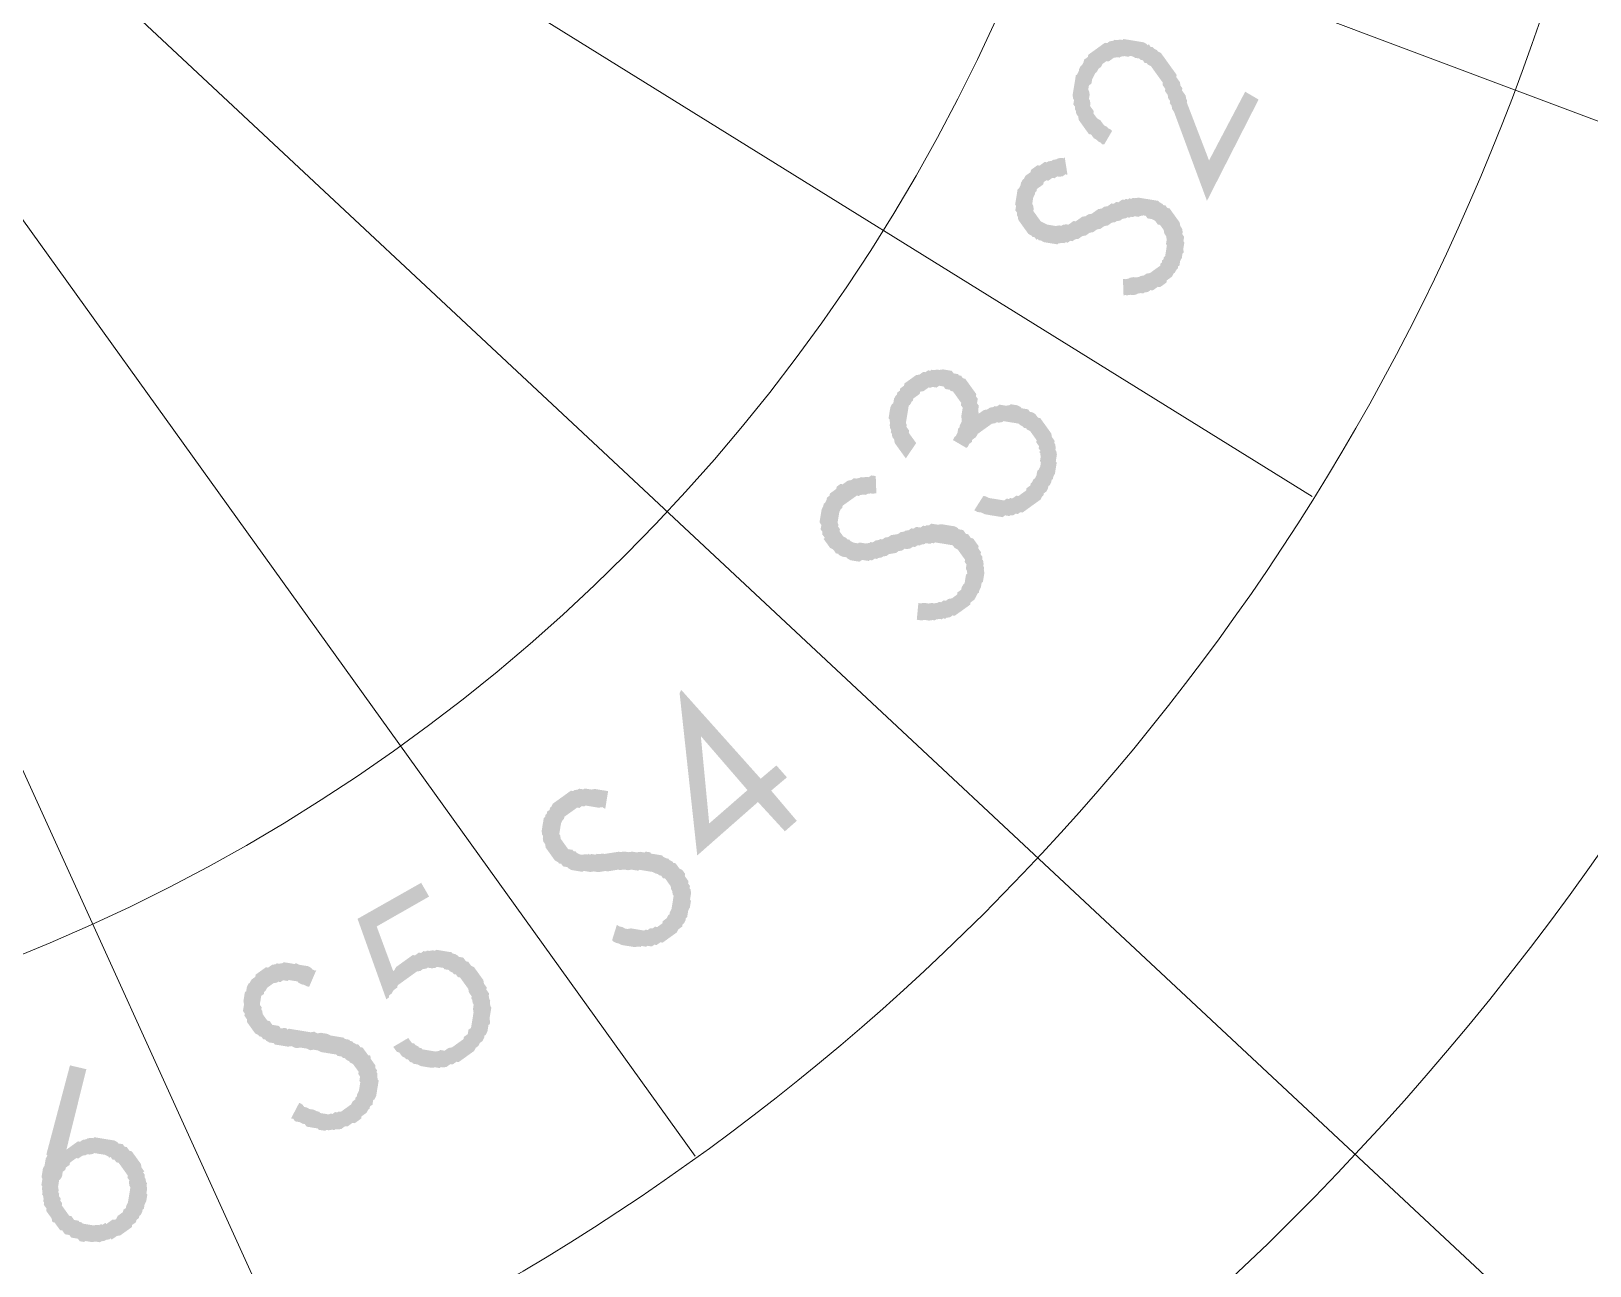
# Model space of a CAD drawing. Header units: millimetres. Extents: x -6808 to 215771, y -89660 to -16303.
# Drawn here: x 91598.6 to 91875.2, y -46553.1 to -46333.9 of the extents above; entities that cross this region are included whole.
import ezdxf

# ---------------------------------------------------------------- set-up
doc = ezdxf.new("R2010")
doc.units = ezdxf.units.MM
doc.layers.add('Ar-Wall Hatch', color=253, linetype='Continuous', lineweight=9)
doc.layers.add('PDF13_A+I ELE 3', color=7, linetype='Continuous', true_color=0xbababa)
doc.layers.add('PDF13_A+I WALL', color=7, linetype='Continuous', true_color=0xbababa)

# ---------------------------------------------------------------- blocks, each defined once
blk = doc.blocks.new('A$C5343052b')
at = {"layer": 'PDF13_A+I WALL', "true_color": 0xc7c8ca}
for points in [[(1117.4, 829.57), (1118.16, 826.25), (1117.75, 825.97), (1117.41, 826.04), (1116.67, 825.83), (1116.33, 825.9), (1115.58, 825.69), (1115.24, 825.76), (1114.56, 825.89), (1114.15, 825.62), (1113.82, 825.69), (1113.14, 825.82), (1112.8, 825.89), (1112.12, 826.02), (1111.78, 826.09), (1111.44, 826.16), (1110.76, 826.29), (1110.42, 826.36), (1109.81, 826.83), (1109.47, 826.9), (1109.13, 826.96), (1108.52, 827.43), (1108.18, 827.5), (1107.9, 827.91), (1107.22, 828.04), (1106.95, 828.45), (1106.68, 828.85), (1106.34, 828.92), (1105.73, 829.39), (1105.45, 829.8), (1105.18, 830.21), (1104.91, 830.61), (1104.64, 831.02), (1104.36, 831.43), (1104.09, 831.83), (1103.82, 832.24), (1103.54, 832.64), (1103.27, 833.05), (1103.34, 833.39), (1103.13, 834.14), (1102.86, 834.54), (1102.86, 834.54), (1102.65, 835.29), (1102.72, 835.63), (1102.51, 836.37), (1102.24, 836.78), (1102.31, 837.12), (1102.44, 837.8), (1102.17, 838.2), (1102.3, 838.88), (1102.37, 839.22), (1102.44, 839.56), (1102.57, 840.24), (1102.64, 840.58), (1102.77, 841.26), (1102.84, 841.6), (1102.9, 841.94), (1103.04, 842.62), (1103.44, 842.89), (1103.58, 843.57), (1103.58, 843.57), (1104.05, 844.18), (1104.12, 844.52), (1104.52, 844.8), (1105, 845.41), (1105.4, 845.68), (1105.47, 846.02), (1105.88, 846.29), (1106.28, 846.57), (1106.69, 846.84), (1107.09, 847.11), (1107.5, 847.38), (1107.91, 847.66), (1108.31, 847.93), (1108.72, 848.2), (1109.13, 848.48), (1109.87, 848.68), (1110.21, 848.61), (1110.28, 848.95), (1110.96, 848.82), (1111.36, 849.09), (1111.7, 849.03), (1112.45, 849.23), (1112.79, 849.17), (1113.53, 849.37), (1113.87, 849.31), (1114.21, 849.24), (1114.89, 849.11), (1115.23, 849.04), (1115.91, 848.91), (1116.25, 848.84), (1116.59, 848.77), (1116.93, 848.7), (1117.27, 848.64), (1117.61, 848.57), (1117.95, 848.5), (1118.29, 848.44), (1118.63, 848.37), (1119.31, 848.24), (1119.58, 847.83), (1119.92, 847.76), (1120.6, 847.63), (1120.94, 847.56), (1121.55, 847.09), (1122.23, 846.96), (1122.5, 846.55), (1123.18, 846.42), (1123.86, 846.28), (1124.47, 845.81), (1124.81, 845.74), (1125.08, 845.34), (1137.32, 839.41), (1132.79, 855.82), (1136.11, 856.57), (1143.04, 832.64), (1124.42, 841.94), (1123.74, 842.08), (1123.13, 842.55), (1122.45, 842.68), (1122.17, 843.09), (1121.49, 843.22), (1120.88, 843.7), (1120.54, 843.76), (1119.86, 843.9), (1119.59, 844.3), (1118.91, 844.44), (1118.57, 844.5), (1118.3, 844.91), (1117.62, 845.04), (1117.28, 845.11), (1116.94, 845.18), (1116.6, 845.24), (1116.26, 845.31), (1116.26, 845.31), (1115.58, 845.44), (1115.24, 845.51), (1114.9, 845.58), (1114.22, 845.71), (1113.88, 845.78), (1113.14, 845.57), (1112.8, 845.64), (1112.39, 845.36), (1111.71, 845.5), (1111.31, 845.23), (1110.97, 845.29), (1110.56, 845.02), (1110.16, 844.75), (1109.41, 844.54), (1109, 844.27), (1108.94, 843.93), (1108.53, 843.66), (1108.12, 843.38), (1107.65, 842.77), (1107.58, 842.43), (1107.18, 842.16), (1106.71, 841.55), (1106.71, 841.55), (1106.64, 841.21), (1106.5, 840.53), (1106.44, 840.19), (1106.03, 839.91), (1105.9, 839.24), (1105.83, 838.9), (1106.04, 838.15), (1105.97, 837.81), (1105.9, 837.47), (1106.11, 836.72), (1106.04, 836.39), (1106.25, 835.64), (1106.25, 835.64), (1106.46, 834.89), (1106.73, 834.49), (1107, 834.08), (1106.87, 833.4), (1107.14, 833), (1107.41, 832.59), (1107.75, 832.52), (1108.37, 832.05), (1108.64, 831.64), (1108.91, 831.24), (1109.25, 831.17), (1109.86, 830.7), (1110.14, 830.29), (1110.14, 830.29), (1110.48, 830.22), (1111.15, 830.09), (1111.49, 830.02), (1111.77, 829.62), (1112.45, 829.48), (1112.79, 829.42), (1113.12, 829.35), (1113.87, 829.56), (1114.21, 829.49), (1114.89, 829.36), (1115.23, 829.29), (1115.97, 829.5), (1116.31, 829.43), (1117.06, 829.63), (1117.4, 829.57)], [(1143.95, 804.95), (1141.29, 807.59), (1141.7, 807.86), (1142.17, 808.47), (1142.24, 808.81), (1142.71, 809.43), (1143.12, 809.7), (1143.59, 810.31), (1143.66, 810.65), (1144.13, 811.26), (1144.2, 811.6), (1144.27, 811.94), (1144.74, 812.55), (1144.81, 812.89), (1144.87, 813.23), (1144.94, 813.57), (1145.07, 814.25), (1145.14, 814.59), (1145.21, 814.93), (1145.27, 815.27), (1145, 815.68), (1145.07, 816.02), (1144.79, 816.42), (1144.86, 816.76), (1144.59, 817.17), (1144.65, 817.51), (1144.38, 817.92), (1144.11, 818.32), (1143.84, 818.73), (1143.56, 819.13), (1143.29, 819.54), (1142.95, 819.61), (1142.68, 820.01), (1142.41, 820.42), (1141.79, 820.89), (1141.45, 820.96), (1141.11, 821.03), (1140.5, 821.5), (1140.16, 821.57), (1139.48, 821.7), (1139.14, 821.77), (1138.74, 821.49), (1138.06, 821.63), (1137.72, 821.69), (1136.97, 821.49), (1136.97, 821.49), (1136.57, 821.21), (1136.16, 820.94), (1135.48, 821.08), (1135.07, 820.8), (1134.6, 820.19), (1134.53, 819.85), (1134.13, 819.58), (1133.72, 819.31), (1133.66, 818.97), (1133.25, 818.69), (1133.18, 818.35), (1132.78, 818.08), (1132.71, 817.74), (1132.24, 817.13), (1132.17, 816.79), (1132.1, 816.45), (1131.63, 815.84), (1131.56, 815.5), (1131.09, 814.89), (1131.02, 814.55), (1130.89, 813.87), (1130.42, 813.25), (1130.35, 812.91), (1130.22, 812.24), (1129.74, 811.62), (1129.74, 811.62), (1129.54, 810.6), (1129.07, 809.99), (1128.94, 809.31), (1128.87, 808.97), (1128.4, 808.36), (1128.26, 807.68), (1128.2, 807.34), (1127.72, 806.73), (1127.66, 806.39), (1127.59, 806.05), (1127.18, 805.78), (1127.12, 805.44), (1127.05, 805.1), (1126.64, 804.83), (1126.58, 804.49), (1126.58, 804.49), (1126.17, 804.21), (1125.7, 803.6), (1125.63, 803.26), (1125.22, 802.99), (1124.82, 802.72), (1124.41, 802.44), (1124.01, 802.17), (1123.6, 801.9), (1123.19, 801.63), (1122.45, 801.42), (1122.04, 801.15), (1121.7, 801.21), (1121.64, 800.87), (1120.96, 801.01), (1120.55, 800.73), (1120.21, 800.8), (1119.46, 800.6), (1119.12, 800.66), (1118.45, 800.8), (1118.11, 800.86), (1117.77, 800.93), (1117.09, 801.06), (1117.09, 801.06), (1116.41, 801.2), (1116.07, 801.26), (1115.73, 801.33), (1115.12, 801.8), (1114.78, 801.87), (1114.5, 802.28), (1113.83, 802.41), (1113.55, 802.82), (1113.28, 803.22), (1112.94, 803.29), (1112.67, 803.69), (1112.39, 804.1), (1112.12, 804.51), (1111.85, 804.91), (1111.58, 805.32), (1111.3, 805.73), (1111.03, 806.13), (1111.1, 806.47), (1110.89, 807.22), (1110.89, 807.22), (1110.62, 807.62), (1110.41, 808.37), (1110.48, 808.71), (1110.27, 809.46), (1110.34, 809.79), (1110.41, 810.13), (1110.54, 810.81), (1110.27, 811.22), (1110.4, 811.9), (1110.47, 812.24), (1110.47, 812.24), (1110.6, 812.92), (1111.01, 813.19), (1111.07, 813.53), (1111.14, 813.87), (1111.27, 814.55), (1111.68, 814.82), (1111.75, 815.16), (1112.22, 815.77), (1112.29, 816.11), (1112.76, 816.73), (1112.83, 817.06), (1113.3, 817.68), (1113.71, 817.95), (1113.77, 818.29), (1116.83, 815.92), (1116.43, 815.65), (1116.3, 814.97), (1115.82, 814.36), (1115.42, 814.09), (1115.28, 813.41), (1114.88, 813.14), (1114.81, 812.8), (1114.74, 812.46), (1114.68, 812.12), (1114.27, 811.84), (1114.2, 811.5), (1114.14, 811.16), (1114.41, 810.76), (1114.28, 810.08), (1114.21, 809.74), (1114.07, 809.06), (1114.35, 808.65), (1114.28, 808.31), (1114.55, 807.91), (1114.76, 807.16), (1115.03, 806.76), (1115.31, 806.35), (1115.58, 805.94), (1115.92, 805.88), (1116.53, 805.4), (1116.8, 805), (1116.8, 805), (1117.14, 804.93), (1117.82, 804.8), (1118.16, 804.73), (1118.5, 804.66), (1119.18, 804.53), (1119.52, 804.46), (1120.27, 804.67), (1120.27, 804.67), (1121.01, 804.88), (1121.42, 805.15), (1121.82, 805.42), (1122.23, 805.69), (1122.64, 805.97), (1122.64, 805.97), (1123.11, 806.58), (1123.52, 806.85), (1123.58, 807.19), (1124.06, 807.8), (1124.46, 808.08), (1124.53, 808.42), (1124.53, 808.42), (1124.6, 808.76), (1124.66, 809.1), (1124.73, 809.43), (1125.13, 809.71), (1125.2, 810.05), (1125.34, 810.73), (1125.47, 811.41), (1125.94, 812.02), (1126.08, 812.7), (1126.55, 813.31), (1126.68, 813.99), (1126.82, 814.67), (1126.88, 815.01), (1127.36, 815.62), (1127.49, 816.3), (1127.96, 816.91), (1128.03, 817.25), (1128.16, 817.93), (1128.57, 818.2), (1128.7, 818.88), (1129.11, 819.15), (1129.17, 819.49), (1129.31, 820.17), (1129.71, 820.45), (1129.78, 820.79), (1130.19, 821.06), (1130.25, 821.4), (1130.66, 821.67), (1130.73, 822.01), (1130.73, 822.01), (1131.13, 822.28), (1131.61, 822.9), (1132.01, 823.17), (1132.42, 823.44), (1132.83, 823.71), (1133.23, 823.99), (1133.64, 824.26), (1134.04, 824.53), (1134.45, 824.8), (1134.86, 825.08), (1135.26, 825.35), (1135.6, 825.28), (1136.35, 825.49), (1136.69, 825.42), (1137.09, 825.7), (1137.77, 825.56), (1138.18, 825.84), (1138.52, 825.77), (1139.2, 825.63), (1139.54, 825.57), (1140.22, 825.43), (1140.56, 825.37), (1141.24, 825.23), (1141.58, 825.17), (1141.92, 825.1), (1142.53, 824.63), (1142.87, 824.56), (1143.21, 824.49), (1143.82, 824.02), (1144.09, 823.62), (1144.77, 823.48), (1145.04, 823.08), (1145.32, 822.67), (1145.66, 822.6), (1145.93, 822.2), (1146.2, 821.79), (1146.47, 821.38), (1147.09, 820.91), (1147.02, 820.57), (1147.29, 820.16), (1147.57, 819.76), (1147.77, 819.01), (1148.04, 818.61), (1148.32, 818.2), (1148.25, 817.86), (1148.52, 817.45), (1148.46, 817.11), (1148.66, 816.37), (1148.6, 816.03), (1148.8, 815.28), (1148.74, 814.94), (1148.67, 814.6), (1148.53, 813.92), (1148.81, 813.52), (1148.67, 812.84), (1148.61, 812.5), (1148.47, 811.82), (1148.07, 811.55), (1148, 811.21), (1147.93, 810.87), (1147.8, 810.19), (1147.39, 809.92), (1147.33, 809.58), (1147.26, 809.24), (1146.79, 808.63), (1146.72, 808.29), (1146.31, 808.01), (1145.84, 807.4), (1145.78, 807.06), (1145.3, 806.45), (1144.9, 806.18), (1144.42, 805.56), (1144.02, 805.29), (1143.95, 804.95)], [(1132.86, 750.35), (1133.49, 746.35), (1132.81, 746.48), (1132.47, 746.55), (1131.79, 746.68), (1131.45, 746.75), (1130.77, 746.88), (1130.43, 746.95), (1129.75, 747.08), (1129.41, 747.15), (1128.8, 747.62), (1128.46, 747.69), (1128.12, 747.75), (1127.51, 748.23), (1127.17, 748.29), (1126.9, 748.7), (1126.56, 748.77), (1125.94, 749.24), (1125.94, 749.24), (1125.67, 749.65), (1125.06, 750.12), (1124.72, 750.19), (1124.45, 750.59), (1124.17, 751), (1123.9, 751.4), (1123.63, 751.81), (1123.36, 752.22), (1123.15, 752.96), (1123.22, 753.3), (1122.94, 753.71), (1122.67, 754.12), (1122.47, 754.86), (1122.53, 755.2), (1122.26, 755.61), (1122.39, 756.29), (1122.12, 756.69), (1122.25, 757.37), (1122.32, 757.71), (1122.05, 758.12), (1122.18, 758.8), (1122.25, 759.14), (1122.38, 759.81), (1122.45, 760.15), (1122.58, 760.83), (1122.65, 761.17), (1122.65, 761.17), (1123.12, 761.79), (1123.19, 762.12), (1123.32, 762.8), (1123.73, 763.08), (1123.86, 763.76), (1124.27, 764.03), (1124.33, 764.37), (1124.74, 764.64), (1125.21, 765.25), (1125.62, 765.53), (1125.62, 765.53), (1126.09, 766.14), (1126.5, 766.41), (1126.91, 766.68), (1127.31, 766.96), (1127.72, 767.23), (1128.4, 767.1), (1128.8, 767.37), (1129.21, 767.64), (1129.55, 767.58), (1129.96, 767.85), (1130.63, 767.71), (1131.04, 767.99), (1131.38, 767.92), (1132.06, 767.79), (1132.4, 767.72), (1132.74, 767.65), (1133.42, 767.52), (1133.76, 767.45), (1134.1, 767.39), (1134.78, 767.25), (1135.12, 767.19), (1135.39, 766.78), (1136.07, 766.65), (1136.34, 766.24), (1136.61, 765.83), (1137.29, 765.7), (1137.56, 765.29), (1137.84, 764.89), (1138.45, 764.41), (1138.45, 764.41), (1138.52, 764.75), (1138.65, 765.43), (1138.72, 765.77), (1139.19, 766.39), (1139.26, 766.72), (1139.32, 767.06), (1139.8, 767.68), (1139.86, 768.02), (1140.27, 768.29), (1140.4, 768.97), (1140.81, 769.24), (1141.22, 769.51), (1141.62, 769.79), (1142.09, 770.4), (1142.16, 770.74), (1142.57, 771.01), (1142.97, 771.28), (1143.38, 771.56), (1144.13, 771.76), (1144.47, 771.7), (1144.87, 771.97), (1145.28, 772.24), (1145.68, 772.51), (1146.36, 772.38), (1146.77, 772.65), (1146.77, 772.65), (1147.52, 772.86), (1147.86, 772.79), (1148.53, 772.66), (1148.94, 772.93), (1149.28, 772.87), (1149.96, 772.73), (1150.3, 772.67), (1150.98, 772.53), (1151.32, 772.47), (1152, 772.33), (1152.34, 772.27), (1153.02, 772.13), (1153.02, 772.13), (1153.63, 771.66), (1153.97, 771.59), (1154.65, 771.46), (1154.92, 771.05), (1155.26, 770.99), (1155.87, 770.51), (1156.14, 770.11), (1156.48, 770.04), (1157.1, 769.57), (1157.37, 769.16), (1157.64, 768.75), (1157.91, 768.35), (1158.25, 768.28), (1158.53, 767.87), (1158.8, 767.47), (1159.07, 767.06), (1159.35, 766.66), (1159.62, 766.25), (1159.82, 765.5), (1160.1, 765.1), (1160.03, 764.76), (1160.3, 764.35), (1160.51, 763.61), (1160.44, 763.27), (1160.72, 762.86), (1160.92, 762.11), (1160.92, 762.11), (1160.79, 761.43), (1161.06, 761.03), (1160.99, 760.69), (1161.2, 759.94), (1161.13, 759.6), (1161, 758.92), (1160.93, 758.58), (1160.8, 757.91), (1160.73, 757.57), (1160.6, 756.89), (1160.53, 756.55), (1160.47, 756.21), (1160.33, 755.53), (1160.27, 755.19), (1159.86, 754.92), (1159.73, 754.24), (1159.32, 753.96), (1159.25, 753.62), (1159.19, 753.29), (1158.78, 753.01), (1158.71, 752.67), (1158.31, 752.4), (1157.9, 752.13), (1157.77, 751.45), (1157.36, 751.18), (1156.95, 750.9), (1156.55, 750.63), (1156.14, 750.36), (1155.74, 750.08), (1155.33, 749.81), (1154.92, 749.54), (1154.52, 749.27), (1153.77, 749.06), (1153.36, 748.79), (1152.96, 748.51), (1152.21, 748.31), (1152.21, 748.31), (1151.52, 751.97), (1151.93, 752.24), (1152.67, 752.45), (1153.08, 752.72), (1153.49, 753), (1153.89, 753.27), (1154.3, 753.54), (1154.7, 753.81), (1155.11, 754.09), (1155.52, 754.36), (1155.65, 755.04), (1156.06, 755.31), (1156.12, 755.65), (1156.53, 755.92), (1156.6, 756.26), (1156.73, 756.94), (1157.14, 757.21), (1157.2, 757.55), (1157.34, 758.23), (1157.4, 758.57), (1157.54, 759.25), (1157.26, 759.66), (1157.33, 760), (1157.46, 760.68), (1157.19, 761.08), (1157.26, 761.42), (1157.05, 762.17), (1157.12, 762.51), (1156.91, 763.25), (1156.64, 763.66), (1156.37, 764.07), (1156.43, 764.41), (1156.23, 765.15), (1155.96, 765.56), (1155.68, 765.96), (1155.34, 766.03), (1155.07, 766.44), (1154.8, 766.84), (1154.19, 767.32), (1153.85, 767.38), (1153.91, 767.72), (1153.23, 767.86), (1152.96, 768.26), (1152.62, 768.33), (1151.94, 768.46), (1151.67, 768.87), (1150.99, 769), (1150.65, 769.07), (1150.31, 769.14), (1149.63, 769.27), (1149.29, 769.34), (1148.55, 769.13), (1148.21, 769.2), (1147.8, 768.92), (1147.46, 768.99), (1146.72, 768.79), (1146.38, 768.85), (1145.97, 768.58), (1145.56, 768.31), (1145.16, 768.03), (1144.75, 767.76), (1144.34, 767.49), (1143.94, 767.22), (1143.53, 766.94), (1143.46, 766.6), (1142.99, 765.99), (1142.59, 765.72), (1142.52, 765.38), (1142.05, 764.77), (1141.98, 764.43), (1141.85, 763.75), (1141.78, 763.41), (1141.71, 763.07), (1141.65, 762.73), (1141.58, 762.39), (1141.51, 762.05), (1141.38, 761.37), (1141.31, 761.03), (1141.52, 760.29), (1141.45, 759.95), (1141.32, 759.27), (1141.59, 758.86), (1141.46, 758.18), (1141.66, 757.44), (1141.6, 757.1), (1138.27, 756.34), (1138.07, 757.08), (1138.13, 757.42), (1137.93, 758.17), (1137.65, 758.58), (1137.38, 758.98), (1137.45, 759.32), (1137.18, 759.73), (1136.97, 760.47), (1136.7, 760.88), (1136.7, 760.88), (1136.08, 761.35), (1135.81, 761.76), (1135.54, 762.17), (1135.27, 762.57), (1134.99, 762.98), (1134.31, 763.11), (1134.04, 763.52), (1133.7, 763.58), (1133.36, 763.65), (1132.68, 763.79), (1132.34, 763.85), (1132, 763.92), (1131.33, 764.05), (1130.99, 764.12), (1130.58, 763.85), (1130.24, 763.91), (1129.83, 763.64), (1129.43, 763.37), (1128.75, 763.5), (1128.34, 763.23), (1127.94, 762.95), (1127.8, 762.28), (1127.4, 762), (1126.99, 761.73), (1126.92, 761.39), (1126.52, 761.12), (1126.38, 760.44), (1126.32, 760.1), (1126.25, 759.76), (1125.78, 759.15), (1126.05, 758.74), (1125.92, 758.06), (1125.85, 757.72), (1125.72, 757.04), (1125.99, 756.64), (1125.92, 756.3), (1126.13, 755.55), (1126.06, 755.21), (1126.33, 754.81), (1126.61, 754.4), (1126.88, 753.99), (1127.15, 753.59), (1127.42, 753.18), (1127.7, 752.77), (1127.97, 752.37), (1128.24, 751.96), (1128.58, 751.89), (1128.86, 751.49), (1129.2, 751.42), (1129.87, 751.29), (1130.15, 750.88), (1130.83, 750.75), (1131.17, 750.68), (1131.84, 750.55), (1132.52, 750.41), (1132.86, 750.35)], [(1159.43, 722.2), (1157.18, 725.11), (1157.58, 725.39), (1158.06, 726), (1158.46, 726.27), (1158.87, 726.54), (1159.34, 727.16), (1159.75, 727.43), (1160.22, 728.04), (1160.29, 728.38), (1160.69, 728.65), (1160.83, 729.33), (1161.23, 729.61), (1161.3, 729.95), (1161.37, 730.28), (1161.84, 730.9), (1161.91, 731.24), (1161.97, 731.58), (1162.04, 731.92), (1162.11, 732.26), (1161.83, 732.66), (1161.97, 733.34), (1162.03, 733.68), (1162.03, 733.68), (1161.76, 734.09), (1161.56, 734.83), (1161.62, 735.17), (1161.35, 735.58), (1161.08, 735.98), (1160.8, 736.39), (1160.53, 736.8), (1160.6, 737.14), (1159.99, 737.61), (1159.65, 737.68), (1159.37, 738.08), (1159.1, 738.49), (1158.42, 738.62), (1158.15, 739.03), (1157.81, 739.1), (1157.13, 739.23), (1156.79, 739.3), (1156.11, 739.43), (1155.77, 739.5), (1155.43, 739.56), (1154.69, 739.36), (1154.69, 739.36), (1154.01, 739.49), (1153.6, 739.22), (1153.19, 738.94), (1152.79, 738.67), (1152.38, 738.4), (1151.98, 738.13), (1151.57, 737.85), (1151.16, 737.58), (1150.76, 737.31), (1150.69, 736.97), (1150.28, 736.7), (1150.22, 736.36), (1149.81, 736.08), (1149.4, 735.81), (1149.34, 735.47), (1148.86, 734.86), (1148.8, 734.52), (1148.39, 734.25), (1148.26, 733.57), (1147.85, 733.29), (1147.72, 732.61), (1147.24, 732), (1146.84, 731.73), (1146.7, 731.05), (1146.23, 730.44), (1146.23, 730.44), (1146.1, 729.76), (1145.63, 729.15), (1145.15, 728.53), (1145.02, 727.86), (1144.55, 727.24), (1144.48, 726.9), (1144.01, 726.29), (1143.94, 725.95), (1143.53, 725.68), (1143.4, 725), (1142.99, 724.73), (1142.93, 724.39), (1142.52, 724.11), (1142.52, 724.11), (1142.11, 723.84), (1142.11, 723.84), (1141.71, 723.57), (1141.57, 722.89), (1141.17, 722.62), (1140.76, 722.34), (1140.36, 722.07), (1139.95, 721.8), (1139.2, 721.59), (1138.86, 721.66), (1138.46, 721.39), (1138.05, 721.11), (1137.3, 720.91), (1136.97, 720.97), (1136.97, 720.97), (1136.56, 720.7), (1135.88, 720.84), (1135.54, 720.9), (1134.79, 720.7), (1134.46, 720.76), (1133.78, 720.9), (1133.44, 720.96), (1132.76, 721.1), (1132.42, 721.16), (1132.48, 721.5), (1131.81, 721.64), (1131.47, 721.7), (1131.19, 722.11), (1130.51, 722.24), (1130.24, 722.65), (1129.97, 723.06), (1129.29, 723.19), (1129.02, 723.59), (1128.74, 724), (1128.74, 724), (1128.47, 724.41), (1128.2, 724.81), (1127.93, 725.22), (1127.65, 725.63), (1127.45, 726.37), (1127.17, 726.78), (1127.24, 727.12), (1127.03, 727.86), (1126.76, 728.27), (1126.76, 728.27), (1126.89, 728.95), (1126.62, 729.36), (1126.76, 730.03), (1126.82, 730.37), (1126.96, 731.05), (1126.68, 731.46), (1126.75, 731.8), (1126.88, 732.48), (1127.29, 732.75), (1127.42, 733.43), (1127.42, 733.43), (1127.49, 733.77), (1127.56, 734.11), (1128.03, 734.72), (1128.1, 735.06), (1128.16, 735.4), (1128.57, 735.67), (1129.04, 736.29), (1129.11, 736.63), (1129.52, 736.9), (1129.99, 737.51), (1130.39, 737.78), (1130.53, 738.46), (1130.93, 738.74), (1131.34, 739.01), (1134, 736.37), (1133.52, 735.76), (1133.12, 735.49), (1132.64, 734.87), (1132.58, 734.53), (1132.17, 734.26), (1131.7, 733.65), (1131.63, 733.31), (1131.22, 733.04), (1131.16, 732.7), (1131.09, 732.36), (1131.09, 732.36), (1130.96, 731.68), (1130.89, 731.34), (1130.76, 730.66), (1130.69, 730.32), (1130.62, 729.98), (1130.49, 729.3), (1130.76, 728.89), (1130.7, 728.55), (1130.9, 727.81), (1131.18, 727.4), (1131.45, 727), (1131.72, 726.59), (1131.99, 726.18), (1132.27, 725.78), (1132.61, 725.71), (1132.61, 725.71), (1132.88, 725.3), (1133.56, 725.17), (1133.83, 724.76), (1134.51, 724.63), (1134.85, 724.56), (1135.19, 724.5), (1135.94, 724.7), (1136.27, 724.64), (1136.68, 724.91), (1137.02, 724.84), (1137.77, 725.05), (1138.17, 725.32), (1138.58, 725.59), (1138.65, 725.93), (1139.05, 726.21), (1139.46, 726.48), (1139.86, 726.75), (1140.34, 727.36), (1140.4, 727.7), (1140.4, 727.7), (1140.81, 727.98), (1140.88, 728.32), (1140.88, 728.32), (1140.94, 728.66), (1141.42, 729.27), (1141.48, 729.61), (1141.89, 729.88), (1142.02, 730.56), (1142.5, 731.17), (1142.63, 731.85), (1143.1, 732.46), (1143.58, 733.08), (1143.71, 733.76), (1144.18, 734.37), (1144.25, 734.71), (1144.72, 735.32), (1144.86, 736), (1145.26, 736.27), (1145.4, 736.95), (1145.8, 737.22), (1146.21, 737.5), (1146.34, 738.18), (1146.75, 738.45), (1146.82, 738.79), (1147.22, 739.06), (1147.35, 739.74), (1147.76, 740.01), (1148.17, 740.29), (1148.17, 740.29), (1148.57, 740.56), (1148.57, 740.56), (1149.05, 741.17), (1149.45, 741.44), (1149.86, 741.72), (1150.27, 741.99), (1150.67, 742.26), (1151.08, 742.53), (1151.48, 742.81), (1152.23, 743.01), (1152.57, 742.95), (1152.98, 743.22), (1153.38, 743.49), (1153.72, 743.43), (1154.4, 743.29), (1154.81, 743.56), (1155.15, 743.5), (1155.83, 743.36), (1156.23, 743.64), (1156.91, 743.5), (1157.25, 743.44), (1157.59, 743.37), (1158.27, 743.24), (1158.54, 742.83), (1159.22, 742.7), (1159.56, 742.63), (1159.83, 742.22), (1160.51, 742.09), (1160.79, 741.68), (1161.13, 741.62), (1161.74, 741.14), (1162.01, 740.74), (1162.35, 740.67), (1162.62, 740.27), (1163.24, 739.79), (1163.51, 739.39), (1163.78, 738.98), (1164.05, 738.57), (1164.33, 738.17), (1164.26, 737.83), (1164.53, 737.42), (1164.81, 737.01), (1165.01, 736.27), (1165.28, 735.86), (1165.22, 735.52), (1165.42, 734.78), (1165.42, 734.78), (1165.63, 734.03), (1165.56, 733.69), (1165.43, 733.01), (1165.7, 732.61), (1165.57, 731.93), (1165.5, 731.59), (1165.37, 730.91), (1165.3, 730.57), (1165.24, 730.23), (1165.1, 729.55), (1165.03, 729.21), (1164.9, 728.53), (1164.5, 728.26), (1164.43, 727.92), (1164.36, 727.58), (1163.89, 726.97), (1163.82, 726.63), (1163.42, 726.36), (1163.35, 726.02), (1162.94, 725.74), (1162.47, 725.13), (1162.4, 724.79), (1162, 724.52), (1161.52, 723.91), (1161.12, 723.63), (1160.71, 723.36), (1160.24, 722.75), (1159.83, 722.48), (1159.43, 722.2)], [(1158.73, 625.35), (1157.22, 628.47), (1157.97, 628.67), (1158.38, 628.95), (1159.12, 629.15), (1159.53, 629.43), (1160, 630.04), (1160.41, 630.31), (1160.81, 630.58), (1161.22, 630.86), (1161.63, 631.13), (1162.03, 631.4), (1162.44, 631.67), (1162.51, 632.01), (1162.91, 632.29), (1163.04, 632.97), (1163.45, 633.24), (1163.52, 633.58), (1163.58, 633.92), (1163.99, 634.19), (1164.06, 634.53), (1164.19, 635.21), (1164.26, 635.55), (1164.26, 635.55), (1163.99, 635.96), (1164.12, 636.63), (1164.19, 636.97), (1163.98, 637.72), (1164.05, 638.06), (1163.77, 638.47), (1163.57, 639.21), (1163.57, 639.21), (1163.29, 639.62), (1163.02, 640.02), (1162.75, 640.43), (1162.48, 640.84), (1162.2, 641.24), (1161.93, 641.65), (1161.59, 641.72), (1160.98, 642.19), (1160.64, 642.26), (1160.03, 642.73), (1159.69, 642.8), (1159.35, 642.86), (1158.67, 643), (1158.67, 643), (1157.99, 643.13), (1157.58, 642.86), (1156.9, 642.99), (1156.5, 642.72), (1156.16, 642.78), (1155.75, 642.51), (1155.01, 642.31), (1154.6, 642.03), (1154.6, 642.03), (1154.19, 641.76), (1153.79, 641.49), (1153.38, 641.21), (1152.97, 640.94), (1152.57, 640.67), (1152.5, 640.33), (1152.09, 640.06), (1151.69, 639.78), (1151.28, 639.51), (1150.81, 638.9), (1150.4, 638.63), (1150, 638.35), (1149.52, 637.74), (1149.12, 637.47), (1148.64, 636.85), (1148.17, 636.24), (1148.17, 636.24), (1147.7, 635.63), (1147.29, 635.36), (1146.82, 634.75), (1146.35, 634.13), (1145.94, 633.86), (1145.53, 633.59), (1145.06, 632.97), (1144.65, 632.7), (1144.25, 632.43), (1143.84, 632.16), (1143.77, 631.82), (1143.37, 631.54), (1142.96, 631.27), (1142.96, 631.27), (1142.56, 631), (1142.56, 631), (1142.15, 630.73), (1141.74, 630.45), (1141, 630.25), (1140.66, 630.31), (1140.25, 630.04), (1139.85, 629.77), (1139.17, 629.9), (1138.76, 629.63), (1138.42, 629.7), (1137.67, 629.49), (1137.33, 629.56), (1136.66, 629.69), (1136.66, 629.69), (1136.32, 629.76), (1135.64, 629.89), (1135.3, 629.96), (1134.62, 630.09), (1134.28, 630.16), (1133.67, 630.63), (1133.33, 630.7), (1132.99, 630.76), (1132.38, 631.24), (1132.38, 631.24), (1132.1, 631.64), (1131.76, 631.71), (1131.15, 632.18), (1130.88, 632.59), (1130.6, 632.99), (1130.33, 633.4), (1130.06, 633.81), (1129.79, 634.21), (1129.51, 634.62), (1129.58, 634.96), (1129.31, 635.37), (1129.37, 635.71), (1129.1, 636.11), (1129.23, 636.79), (1128.96, 637.2), (1129.03, 637.54), (1128.82, 638.28), (1128.89, 638.62), (1129.02, 639.3), (1129.02, 639.3), (1129.16, 639.98), (1129.22, 640.32), (1129.36, 641), (1129.42, 641.34), (1129.56, 642.02), (1129.62, 642.36), (1129.76, 643.04), (1130.16, 643.31), (1130.23, 643.65), (1130.7, 644.26), (1130.7, 644.26), (1130.77, 644.6), (1131.18, 644.87), (1131.58, 645.15), (1131.65, 645.49), (1132.06, 645.76), (1132.46, 646.03), (1132.87, 646.3), (1133.34, 646.92), (1133.75, 647.19), (1134.15, 647.46), (1134.56, 647.73), (1134.97, 648.01), (1135.78, 648.55), (1135.78, 648.55), (1137.96, 645.3), (1137.22, 645.1), (1136.74, 644.48), (1136.34, 644.21), (1135.93, 643.94), (1135.52, 643.67), (1135.12, 643.39), (1134.71, 643.12), (1134.3, 642.85), (1134.24, 642.51), (1133.83, 642.24), (1133.83, 642.24), (1133.7, 641.56), (1133.29, 641.28), (1133.23, 640.94), (1133.09, 640.26), (1133.03, 639.93), (1132.89, 639.25), (1132.82, 638.91), (1132.76, 638.57), (1132.62, 637.89), (1132.9, 637.48), (1132.83, 637.14), (1133.04, 636.4), (1133.31, 635.99), (1133.58, 635.58), (1133.86, 635.18), (1133.86, 635.18), (1134.13, 634.77), (1134.4, 634.36), (1134.74, 634.3), (1135.35, 633.82), (1135.69, 633.76), (1136.03, 633.69), (1136.71, 633.56), (1137.05, 633.49), (1137.39, 633.42), (1138.07, 633.29), (1138.48, 633.56), (1138.88, 633.84), (1139.22, 633.77), (1139.63, 634.04), (1139.97, 633.98), (1140.71, 634.18), (1141.12, 634.45), (1141.59, 635.07), (1142, 635.34), (1142, 635.34), (1142.07, 635.68), (1142.4, 635.61), (1142.47, 635.95), (1142.88, 636.23), (1143.28, 636.5), (1143.35, 636.84), (1143.76, 637.11), (1144.23, 637.72), (1144.64, 638), (1145.11, 638.61), (1145.58, 639.22), (1146.06, 639.83), (1146.53, 640.44), (1146.93, 640.72), (1147.41, 641.33), (1147.81, 641.6), (1148.22, 641.88), (1148.69, 642.49), (1149.1, 642.76), (1149.51, 643.03), (1149.98, 643.65), (1150.39, 643.92), (1150.79, 644.19), (1150.86, 644.53), (1151.26, 644.8), (1151.67, 645.08), (1152.01, 645.01), (1152.42, 645.28), (1152.82, 645.56), (1153.23, 645.83), (1153.23, 645.83), (1153.64, 646.1), (1154.04, 646.37), (1154.38, 646.31), (1155.13, 646.51), (1155.53, 646.79), (1155.87, 646.72), (1156.62, 646.93), (1156.96, 646.86), (1157.37, 647.13), (1158.04, 647), (1158.38, 646.93), (1158.72, 646.86), (1159.47, 647.07), (1159.81, 647), (1160.49, 646.87), (1160.76, 646.46), (1161.1, 646.4), (1161.78, 646.26), (1162.12, 646.2), (1162.39, 645.79), (1163.07, 645.66), (1163.34, 645.25), (1163.68, 645.18), (1164.3, 644.71), (1164.57, 644.3), (1164.84, 643.9), (1165.11, 643.49), (1165.45, 643.43), (1165.73, 643.02), (1166, 642.61), (1166.27, 642.21), (1166.48, 641.46), (1166.75, 641.05), (1167.02, 640.65), (1167.3, 640.24), (1167.23, 639.9), (1167.5, 639.5), (1167.71, 638.75), (1167.64, 638.41), (1167.91, 638), (1167.78, 637.33), (1167.71, 636.99), (1167.92, 636.24), (1167.85, 635.9), (1167.79, 635.56), (1167.65, 634.88), (1167.59, 634.54), (1167.52, 634.2), (1167.39, 633.52), (1167.32, 633.18), (1167.19, 632.5), (1166.78, 632.23), (1166.65, 631.55), (1166.58, 631.21), (1166.17, 630.94), (1166.04, 630.26), (1165.63, 629.99), (1165.23, 629.72), (1165.16, 629.38), (1164.75, 629.1), (1164.35, 628.83), (1164.28, 628.49), (1163.87, 628.22), (1163.4, 627.61), (1163, 627.33), (1162.59, 627.06), (1162.18, 626.79), (1161.78, 626.51), (1161.37, 626.24), (1160.96, 625.97), (1160.22, 625.76), (1159.81, 625.49), (1159.07, 625.28), (1158.73, 625.35)], [(1119.63, 605.88), (1122.96, 604.87), (1119.06, 592.24), (1128.38, 587.58), (1128.44, 587.92), (1128.24, 588.67), (1128.37, 589.35), (1128.44, 589.69), (1128.57, 590.37), (1128.64, 590.71), (1128.71, 591.05), (1128.84, 591.73), (1128.84, 591.73), (1128.97, 592.4), (1129.11, 593.08), (1129.51, 593.36), (1129.58, 593.7), (1129.71, 594.38), (1130.12, 594.65), (1130.25, 595.33), (1130.66, 595.6), (1130.73, 595.94), (1131.13, 596.21), (1131.6, 596.82), (1132.01, 597.1), (1132.08, 597.44), (1132.48, 597.71), (1132.89, 597.98), (1133.3, 598.26), (1133.7, 598.53), (1134.11, 598.8), (1134.52, 599.07), (1134.92, 599.35), (1135.26, 599.28), (1135.67, 599.55), (1136.41, 599.76), (1136.75, 599.69), (1137.16, 599.96), (1137.57, 600.24), (1138.24, 600.1), (1138.58, 600.04), (1138.99, 600.31), (1139.67, 600.18), (1140.01, 600.11), (1140.76, 600.32), (1141.09, 600.25), (1141.77, 600.12), (1142.11, 600.05), (1142.79, 599.92), (1143.13, 599.85), (1143.81, 599.72), (1143.81, 599.72), (1144.15, 599.65), (1144.76, 599.18), (1145.1, 599.11), (1145.78, 598.98), (1146.05, 598.57), (1146.73, 598.44), (1147.07, 598.37), (1147.35, 597.96), (1147.96, 597.49), (1148.3, 597.42), (1148.57, 597.02), (1149.18, 596.54), (1149.52, 596.48), (1149.8, 596.07), (1150.07, 595.66), (1150.34, 595.26), (1150.61, 594.85), (1150.89, 594.45), (1151.5, 593.97), (1151.77, 593.57), (1151.7, 593.23), (1151.98, 592.82), (1152.25, 592.41), (1152.52, 592.01), (1152.73, 591.26), (1152.66, 590.92), (1152.94, 590.52), (1152.94, 590.52), (1153.14, 589.77), (1153.07, 589.43), (1153.01, 589.09), (1153.21, 588.34), (1153.15, 588.01), (1153.08, 587.67), (1153.29, 586.92), (1153.22, 586.58), (1153.09, 585.9), (1153.02, 585.56), (1152.89, 584.88), (1152.82, 584.54), (1152.69, 583.86), (1152.62, 583.52), (1152.49, 582.85), (1152.08, 582.57), (1151.95, 581.89), (1151.88, 581.55), (1151.47, 581.28), (1151.34, 580.6), (1151.27, 580.26), (1150.8, 579.65), (1150.39, 579.38), (1150.33, 579.04), (1149.92, 578.76), (1149.51, 578.49), (1149.04, 577.88), (1148.63, 577.61), (1148.23, 577.33), (1147.82, 577.06), (1147.82, 577.06), (1147.42, 576.79), (1147.01, 576.52), (1146.26, 576.31), (1145.86, 576.04), (1145.45, 575.76), (1145.11, 575.83), (1144.71, 575.56), (1144.03, 575.69), (1143.62, 575.42), (1143.28, 575.49), (1142.53, 575.28), (1142.19, 575.35), (1141.52, 575.48), (1141.11, 575.21), (1140.43, 575.34), (1140.09, 575.41), (1139.75, 575.47), (1140.82, 579.14), (1141.5, 579.01), (1142.18, 578.88), (1142.59, 579.15), (1142.93, 579.08), (1143.67, 579.29), (1144.01, 579.22), (1144.42, 579.49), (1144.76, 579.43), (1145.17, 579.7), (1145.57, 579.97), (1145.98, 580.24), (1146.39, 580.52), (1146.79, 580.79), (1147.2, 581.06), (1147.67, 581.68), (1147.74, 582.02), (1148.14, 582.29), (1148.55, 582.56), (1148.68, 583.24), (1148.75, 583.58), (1149.22, 584.19), (1149.29, 584.53), (1149.36, 584.87), (1149.42, 585.21), (1149.49, 585.55), (1149.62, 586.23), (1149.69, 586.57), (1149.82, 587.25), (1149.55, 587.65), (1149.62, 587.99), (1149.75, 588.67), (1149.48, 589.08), (1149.21, 589.49), (1149.34, 590.16), (1149.07, 590.57), (1148.79, 590.98), (1148.52, 591.38), (1148.52, 591.38), (1148.25, 591.79), (1147.98, 592.2), (1147.7, 592.6), (1147.43, 593.01), (1146.82, 593.48), (1146.54, 593.89), (1146.27, 594.29), (1145.93, 594.36), (1145.32, 594.83), (1144.98, 594.9), (1144.71, 595.31), (1144.03, 595.44), (1143.69, 595.51), (1143.08, 595.98), (1142.74, 596.05), (1142.74, 596.05), (1142.06, 596.18), (1141.38, 596.31), (1141.04, 596.38), (1140.36, 596.51), (1140.02, 596.58), (1139.61, 596.31), (1138.94, 596.44), (1138.53, 596.17), (1138.19, 596.24), (1137.44, 596.03), (1137.1, 596.1), (1136.7, 595.82), (1136.29, 595.55), (1135.95, 595.62), (1135.55, 595.34), (1135.14, 595.07), (1134.73, 594.8), (1134.67, 594.46), (1134.19, 593.85), (1133.79, 593.57), (1133.38, 593.3), (1133.31, 592.96), (1132.84, 592.35), (1132.77, 592.01), (1132.71, 591.67), (1132.23, 591.06), (1132.1, 590.38), (1132.03, 590.04), (1131.97, 589.7), (1131.9, 589.36), (1131.77, 588.68), (1131.7, 588.34), (1131.63, 588), (1131.5, 587.32), (1131.43, 586.98), (1131.37, 586.64), (1131.23, 585.96), (1131.51, 585.56), (1131.37, 584.88), (1131.31, 584.54), (1131.51, 583.79), (1131.38, 583.12), (1131.65, 582.71), (1131.52, 582.03), (1131.52, 582.03), (1114.86, 590.59)], [(1134.14, 548.71), (1133.11, 552.44), (1133.85, 552.65), (1134.53, 552.52), (1134.94, 552.79), (1135.69, 552.99), (1136.09, 553.27), (1136.5, 553.54), (1137.24, 553.75), (1137.65, 554.02), (1137.99, 553.95), (1138.4, 554.22), (1138.8, 554.5), (1139.21, 554.77), (1139.62, 555.04), (1139.68, 555.38), (1140.09, 555.66), (1140.22, 556.33), (1140.63, 556.61), (1140.7, 556.95), (1141.1, 557.22), (1141.17, 557.56), (1141.23, 557.9), (1141.23, 557.9), (1141.37, 558.58), (1141.44, 558.92), (1141.57, 559.6), (1141.64, 559.94), (1141.43, 560.68), (1141.5, 561.02), (1141.56, 561.36), (1141.29, 561.77), (1141.36, 562.11), (1141.08, 562.51), (1140.88, 563.26), (1140.61, 563.67), (1140.33, 564.07), (1140.06, 564.48), (1139.79, 564.88), (1139.45, 564.95), (1139.17, 565.36), (1138.9, 565.76), (1138.22, 565.9), (1137.95, 566.3), (1137.27, 566.44), (1137.27, 566.44), (1136.59, 566.57), (1136.25, 566.64), (1135.91, 566.7), (1135.17, 566.5), (1134.83, 566.56), (1134.08, 566.36), (1133.74, 566.43), (1133.34, 566.15), (1133, 566.22), (1132.59, 565.95), (1132.18, 565.67), (1131.84, 565.74), (1131.44, 565.47), (1131.03, 565.19), (1130.62, 564.92), (1130.22, 564.65), (1129.81, 564.38), (1129.41, 564.1), (1129, 563.83), (1128.25, 563.62), (1127.85, 563.35), (1127.44, 563.08), (1126.97, 562.47), (1126.22, 562.26), (1125.82, 561.99), (1125.82, 561.99), (1125, 561.44), (1124.53, 560.83), (1124.12, 560.56), (1123.38, 560.35), (1122.9, 559.74), (1122.5, 559.47), (1122.09, 559.19), (1121.69, 558.92), (1121.28, 558.65), (1120.87, 558.37), (1120.47, 558.1), (1120.13, 558.17), (1119.72, 557.9), (1119.72, 557.9), (1119.31, 557.62), (1119.31, 557.62), (1118.57, 557.42), (1118.23, 557.48), (1117.82, 557.21), (1117.14, 557.34), (1116.74, 557.07), (1116.4, 557.14), (1115.65, 556.93), (1115.31, 557), (1114.63, 557.13), (1114.29, 557.2), (1113.95, 557.27), (1113.28, 557.4), (1113.28, 557.4), (1112.6, 557.53), (1112.32, 557.94), (1111.64, 558.07), (1111.31, 558.14), (1111.03, 558.55), (1110.35, 558.68), (1110.08, 559.09), (1109.81, 559.49), (1109.53, 559.9), (1109.53, 559.9), (1108.92, 560.37), (1108.65, 560.78), (1108.38, 561.18), (1108.1, 561.59), (1107.83, 562), (1107.9, 562.34), (1107.63, 562.74), (1107.35, 563.15), (1107.15, 563.89), (1107.15, 563.89), (1107.21, 564.23), (1107.01, 564.98), (1107.07, 565.32), (1107.21, 566), (1106.93, 566.4), (1107, 566.74), (1107.13, 567.42), (1107.2, 567.76), (1107.33, 568.44), (1107.33, 568.44), (1107.47, 569.12), (1107.87, 569.39), (1108.01, 570.07), (1108.07, 570.41), (1108.55, 571.03), (1108.61, 571.36), (1109.02, 571.64), (1109.49, 572.25), (1109.56, 572.59), (1109.97, 572.86), (1109.97, 572.86), (1110.37, 573.14), (1110.78, 573.41), (1111.19, 573.68), (1111.59, 573.95), (1111.66, 574.29), (1112.4, 574.5), (1112.81, 574.77), (1113.22, 575.04), (1113.62, 575.32), (1114.03, 575.59), (1114.78, 575.8), (1115.12, 575.73), (1115.86, 575.94), (1115.93, 576.28), (1117.3, 572.48), (1116.89, 572.21), (1116.15, 572), (1115.74, 571.73), (1114.99, 571.52), (1114.65, 571.59), (1114.25, 571.32), (1113.84, 571.04), (1113.44, 570.77), (1113.03, 570.5), (1112.96, 570.16), (1112.96, 570.16), (1112.56, 569.88), (1112.15, 569.61), (1112.02, 568.93), (1111.61, 568.66), (1111.54, 568.32), (1111.07, 567.71), (1111, 567.37), (1110.94, 567.03), (1110.8, 566.35), (1110.74, 566.01), (1110.94, 565.26), (1110.88, 564.92), (1111.15, 564.52), (1111.01, 563.84), (1111.29, 563.43), (1111.29, 563.43), (1111.56, 563.03), (1111.83, 562.62), (1112.11, 562.21), (1112.79, 562.08), (1113.06, 561.67), (1113.4, 561.61), (1114.01, 561.13), (1114.35, 561.07), (1114.69, 561), (1115.03, 560.93), (1115.71, 560.8), (1116.11, 561.07), (1116.45, 561.01), (1117.13, 560.87), (1117.54, 561.15), (1117.95, 561.42), (1118.35, 561.69), (1119.03, 561.56), (1119.5, 562.17), (1119.5, 562.17), (1119.5, 562.17), (1119.91, 562.44), (1120.25, 562.38), (1120.32, 562.72), (1120.72, 562.99), (1121.13, 563.26), (1121.54, 563.53), (1121.94, 563.81), (1122.75, 564.35), (1123.16, 564.63), (1123.97, 565.17), (1124.38, 565.44), (1124.85, 566.06), (1125.6, 566.26), (1126.07, 566.88), (1126.48, 567.15), (1126.88, 567.42), (1127.29, 567.69), (1128.04, 567.9), (1128.44, 568.17), (1128.85, 568.45), (1129.25, 568.72), (1129.66, 568.99), (1130.07, 569.26), (1130.47, 569.54), (1130.81, 569.47), (1131.22, 569.74), (1131.63, 570.02), (1131.97, 569.95), (1132.37, 570.22), (1132.37, 570.22), (1132.71, 570.15), (1133.46, 570.36), (1133.86, 570.63), (1134.54, 570.5), (1134.95, 570.77), (1135.63, 570.64), (1135.97, 570.57), (1136.31, 570.51), (1136.99, 570.37), (1137.39, 570.65), (1138, 570.17), (1138.34, 570.11), (1138.68, 570.04), (1139.02, 569.97), (1139.7, 569.84), (1139.98, 569.43), (1140.65, 569.3), (1140.93, 568.89), (1141.27, 568.83), (1141.54, 568.42), (1142.15, 567.95), (1142.49, 567.88), (1142.76, 567.47), (1143.04, 567.07), (1143.31, 566.66), (1143.58, 566.25), (1143.86, 565.85), (1144.13, 565.44), (1144.4, 565.04), (1144.61, 564.29), (1144.54, 563.95), (1144.81, 563.54), (1145.09, 563.14), (1144.95, 562.46), (1145.23, 562.05), (1145.16, 561.71), (1145.36, 560.97), (1145.3, 560.63), (1145.16, 559.95), (1145.1, 559.61), (1145.37, 559.2), (1145.24, 558.52), (1145.17, 558.18), (1145.04, 557.5), (1144.63, 557.23), (1144.56, 556.89), (1144.43, 556.21), (1144.36, 555.87), (1143.96, 555.6), (1143.82, 554.92), (1143.76, 554.58), (1143.28, 553.97), (1142.88, 553.7), (1142.81, 553.36), (1142.4, 553.08), (1141.93, 552.47), (1141.53, 552.2), (1141.46, 551.86), (1141.05, 551.59), (1140.65, 551.31), (1140.24, 551.04), (1139.9, 551.11), (1139.49, 550.84), (1139.09, 550.56), (1138.68, 550.29), (1138.27, 550.02), (1137.87, 549.74), (1137.19, 549.88), (1136.78, 549.6), (1136.04, 549.4), (1135.63, 549.13), (1135.22, 548.85), (1134.55, 548.99), (1134.14, 548.71)]]:
    blk.add_hatch(color=9, dxfattribs=at).paths.add_polyline_path(points)
h = blk.add_hatch(color=9, dxfattribs=at)
h.paths.add_polyline_path([(1132.5, 674.94), (1132.3, 675.69), (1158.3, 673.4), (1158.82, 677.88), (1162.29, 677.55), (1161.76, 673.07), (1170.38, 672.08), (1170.05, 668.62), (1161.36, 669.27), (1159.66, 651.62)], flags=0)
h.paths.add_polyline_path([(1157.9, 669.6), (1142.35, 671.24), (1156.78, 658.53)], flags=0)
h = blk.add_hatch(color=9, dxfattribs=at)
h.paths.add_polyline_path([(1090.85, 524.07), (1094.04, 525.91), (1102.91, 510.06), (1103.04, 510.74), (1103.11, 511.08), (1103.24, 511.76), (1103.31, 512.1), (1103.44, 512.78), (1103.51, 513.12), (1103.92, 513.39), (1103.98, 513.73), (1104.05, 514.07), (1104.52, 514.68), (1104.59, 515.02), (1105.06, 515.63), (1105.47, 515.91), (1105.54, 516.25), (1105.94, 516.52), (1106.35, 516.79), (1106.76, 517.06), (1107.16, 517.34), (1107.57, 517.61), (1107.97, 517.88), (1108.38, 518.16), (1108.79, 518.43), (1109.19, 518.7), (1109.94, 518.91), (1110.28, 518.84), (1110.69, 519.11), (1111.09, 519.39), (1111.77, 519.25), (1112.18, 519.53), (1112.52, 519.46), (1113.2, 519.33), (1113.6, 519.6), (1114.28, 519.46), (1114.62, 519.4), (1114.96, 519.33), (1115.64, 519.2), (1115.98, 519.13), (1116.66, 519), (1117, 518.93), (1117.61, 518.46), (1117.95, 518.39), (1118.63, 518.26), (1118.56, 517.92), (1119.24, 517.78), (1119.51, 517.38), (1119.85, 517.31), (1120.47, 516.84), (1120.81, 516.77), (1121.08, 516.37), (1121.69, 515.89), (1121.96, 515.49), (1122.24, 515.08), (1122.58, 515.01), (1122.85, 514.61), (1123.12, 514.2), (1123.39, 513.79), (1123.6, 513.05), (1123.87, 512.64), (1124.15, 512.24), (1124.08, 511.9), (1124.35, 511.49), (1124.56, 510.74), (1124.49, 510.4), (1124.76, 510), (1124.63, 509.32), (1124.9, 508.91), (1124.84, 508.57), (1124.7, 507.89), (1124.98, 507.49), (1124.84, 506.81), (1124.78, 506.47), (1124.64, 505.79), (1124.58, 505.45), (1124.44, 504.77), (1124.37, 504.43), (1123.9, 503.82), (1123.84, 503.48), (1123.77, 503.14), (1123.63, 502.46), (1123.3, 502.53), (1123.23, 502.19), (1122.76, 501.58), (1122.69, 501.24), (1122.22, 500.62), (1122.15, 500.28), (1121.74, 500.01), (1121.34, 499.74), (1120.86, 499.13), (1120.46, 498.85), (1120.05, 498.58), (1119.64, 498.31), (1119.58, 497.97), (1119.17, 497.7), (1118.77, 497.42), (1118.09, 497.56), (1117.68, 497.28), (1117.27, 497.01), (1116.87, 496.74), (1116.19, 496.87), (1115.78, 496.6), (1115.38, 496.33), (1114.7, 496.46), (1114.36, 496.53), (1113.95, 496.25), (1113.27, 496.39), (1112.93, 496.45), (1112.59, 496.52), (1111.91, 496.65), (1111.51, 496.38), (1110.89, 496.85), (1110.56, 496.92), (1109.88, 497.05), (1109.54, 497.12), (1108.86, 497.25), (1108.58, 497.66), (1108.24, 497.73), (1107.57, 497.86), (1107.29, 498.27), (1106.95, 498.33), (1106.68, 498.74), (1106.07, 499.21), (1105.73, 499.28), (1105.46, 499.69), (1104.84, 500.16), (1104.57, 500.57), (1104.23, 500.63), (1103.96, 501.04), (1103.69, 501.45), (1103.41, 501.85), (1103.07, 501.92), (1102.8, 502.32), (1102.53, 502.73), (1102.25, 503.14), (1101.98, 503.54), (1101.78, 504.29), (1101.5, 504.7), (1101.23, 505.1), (1100.96, 505.51), (1100.75, 506.25), (1100.41, 506.32)], flags=0)
h.paths.add_polyline_path([(1106.37, 511.5), (1106.23, 510.82), (1106.17, 510.48), (1105.76, 510.21), (1105.63, 509.53), (1105.56, 509.19), (1105.43, 508.51), (1105.7, 508.1), (1105.63, 507.76), (1105.5, 507.08), (1105.77, 506.68), (1105.64, 506), (1105.91, 505.59), (1105.91, 505.59), (1106.18, 505.19), (1106.39, 504.44), (1106.32, 504.1), (1106.6, 503.69), (1106.87, 503.29), (1107.14, 502.88), (1107.75, 502.41), (1108.03, 502), (1108.37, 501.94), (1108.64, 501.53), (1109.32, 501.4), (1109.59, 500.99), (1109.93, 500.92), (1110.27, 500.86), (1110.54, 500.45), (1111.22, 500.32), (1111.56, 500.25), (1112.24, 500.12), (1112.58, 500.05), (1113.26, 499.92), (1113.67, 500.19), (1114.01, 500.12), (1114.68, 499.99), (1115.09, 500.26), (1115.5, 500.53), (1115.84, 500.47), (1116.24, 500.74), (1116.58, 500.67), (1116.99, 500.95), (1117.4, 501.22), (1117.8, 501.49), (1118.21, 501.76), (1118.61, 502.04), (1119.09, 502.65), (1119.49, 502.92), (1119.56, 503.26), (1119.97, 503.53), (1120.1, 504.21), (1120.44, 504.15), (1120.57, 504.83), (1120.64, 505.17), (1120.77, 505.85), (1121.18, 506.12), (1121.25, 506.46), (1121.04, 507.2), (1121.11, 507.54), (1121.24, 508.22), (1121.31, 508.56), (1121.03, 508.97), (1121.17, 509.65), (1120.9, 510.05), (1120.9, 510.05), (1120.69, 510.8), (1120.42, 511.21), (1120.14, 511.61), (1119.87, 512.02), (1119.6, 512.42), (1119.33, 512.83), (1119.05, 513.24), (1118.78, 513.64), (1118.44, 513.71), (1117.83, 514.18), (1117.55, 514.59), (1117.22, 514.66), (1116.88, 514.72), (1116.6, 515.13), (1115.92, 515.26), (1115.58, 515.33), (1114.91, 515.46), (1114.57, 515.53), (1114.23, 515.6), (1113.55, 515.73), (1113.21, 515.8), (1112.8, 515.52), (1112.12, 515.66), (1111.72, 515.38), (1111.04, 515.52), (1110.97, 515.18), (1110.63, 515.24), (1109.88, 515.04), (1109.48, 514.77), (1109.07, 514.49), (1108.67, 514.22), (1108.26, 513.95), (1107.85, 513.67), (1107.79, 513.34), (1107.31, 512.72), (1106.91, 512.45), (1106.84, 512.11), (1106.37, 511.5), (1106.37, 511.5)], flags=0)
at = {"layer": 'PDF13_A+I ELE 3', "color": 9, "lineweight": 18, "true_color": 0xc7c8ca}
for points in [[(1366.3, 429.32), (46.34, 973.39)], [(1365.38, 975.44), (47.26, 427.28)], [(1204.41, 603.27), (208.3, 799.78)], [(1204.17, 801.17), (208.48, 601.55)], [(1420.03, 702.66), (-7.39, 700.06)]]:
    blk.add_lwpolyline(points, dxfattribs=at)
for radius in [603.02, 507.85, 396.77]:
    blk.add_circle((706.6, 701.71), radius, dxfattribs=at)

msp = doc.modelspace()

# ---------------------------------------------------------------- block references
at = {"layer": 'Ar-Wall Hatch', "lineweight": -3, "ltscale": 0.5, "xscale": 0.81, "yscale": 0.81, "zscale": 0.81, "rotation": 316.8456496709885}
msp.add_blockref('A$C5343052b', (90670.526, -46222.819), dxfattribs=at)

doc.saveas('drawing.dxf')
